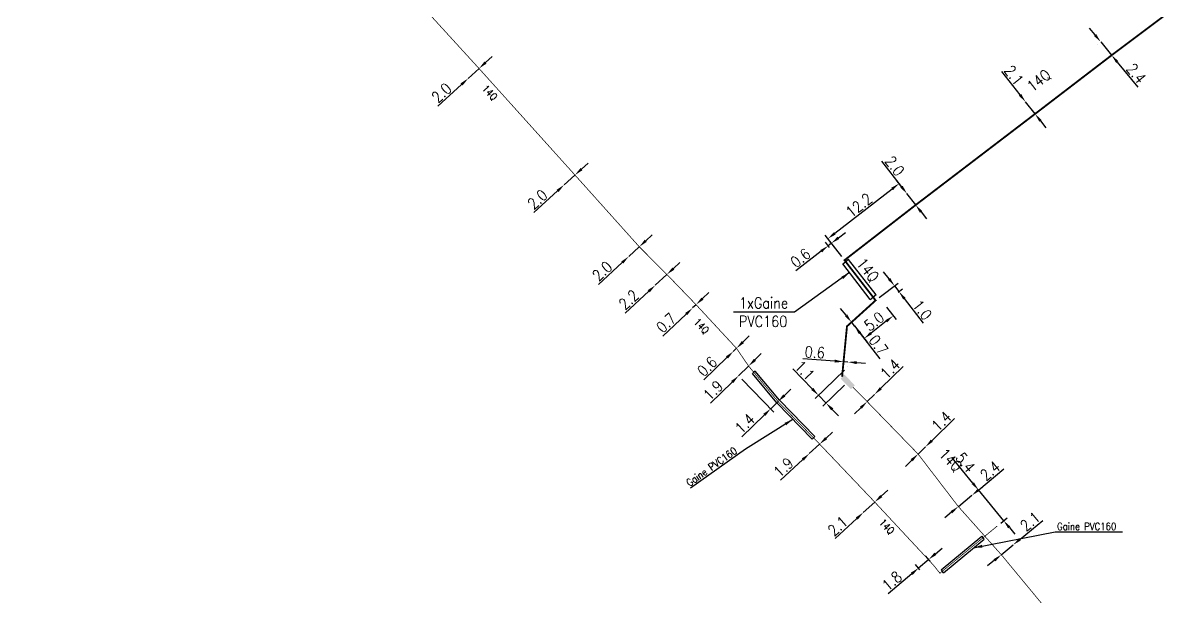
# Model space of a CAD drawing. Header units: millimetres. Extents: x 156000 to 156971, y 123070 to 123996.
# Drawn here: x 156354.1 to 156510.6, y 123499.7 to 123577.7 of the extents above; entities that cross this region are included whole.
import ezdxf
from ezdxf.enums import TextEntityAlignment as Align

# ---------------------------------------------------------------- set-up
doc = ezdxf.new("R2010")
doc.units = ezdxf.units.MM
doc.header["$PDMODE"] = 34
doc.linetypes.add('S_ST', pattern=[14, 8, -1.5, 0, -1.5, 0, -1.5, 0, -1.5])
doc.layers.get('0').update_dxf_attribs({"linetype": 'CONTINUOUS'})
doc.layers.get('Defpoints').update_dxf_attribs({"linetype": 'CONTINUOUS'})
for name, color, linetype in [('S_100', 5, 'CONTINUOUS'), ('S_300', 7, 'CONTINUOUS'), ('S_400', 7, 'CONTINUOUS')]:
    doc.layers.add(name, color=color, linetype=linetype)
doc.styles.get("Standard").update_dxf_attribs({"font": 'romans.shx', "width": 0.85})
doc.dimstyles.get("Standard").update_dxf_attribs({"dimtxt": 1.5, "dimasz": 1.2, "dimexe": 0.625, "dimexo": 0.625, "dimgap": 0.25, "dimtad": 1, "dimdec": 1, "dimzin": 0, "dimdsep": 46, "dimtxsty": 'Standard', "dimcen": -0.5, "dimadec": 0, "dimazin": 0, "dimtfac": 1, "dimtdec": 1, "dimtmove": 0, "dimatfit": 3, "dimfxl": 0, "dimtolj": 1, "dimtzin": 0, "dimarcsym": 0})

# ---------------------------------------------------------------- blocks, each defined once
blk = doc.blocks.new('*D76')
at = {"layer": 'Defpoints', "color": 0, "linetype": 'Continuous', "transparency": 16777216}
for p in [(156463.53, 123547.42), (156464.1, 123546.68), (156465.74, 123545.46)]:
    blk.add_point(p, dxfattribs=at)
at = {"layer": 'S_100', "color": 0, "linetype": 'Continuous', "lineweight": -2, "transparency": 16777216}
for p, q in [((156463.72, 123547.17), (156463.15, 123547.91)), ((156465.36, 123545.96), (156463.58, 123548.25)), ((156464.91, 123548.49), (156465.86, 123549.23)), ((156462.58, 123546.68), (156459.12, 123544.01)), ((156463.96, 123547.76), (156463.53, 123547.42))]:
    blk.add_line(p, q, dxfattribs=at)
at = {"layer": 'S_100', "color": 0, "linetype": 'Continuous', "transparency": 16777216}
for points in [[(156464.79, 123548.65), (156465.03, 123548.33), (156463.96, 123547.76)], [(156462.46, 123546.84), (156462.7, 123546.53), (156463.53, 123547.42)]]:
    blk.add_solid(points, dxfattribs=at)
at = {"layer": 'S_100', "color": 0, "linetype": 'Continuous', "transparency": 16777216, "insert": (156459.76, 123545.77), "char_height": 1.5, "attachment_point": 5, "rotation": 37.7513}
blk.add_mtext('\\A1;0.6', dxfattribs=at)
blk = doc.blocks.new('*D77')
at = {"layer": 'Defpoints', "color": 0, "linetype": 'Continuous', "transparency": 16777216}
for p in [(156473.16, 123555.87), (156474.22, 123554.5), (156465.74, 123545.46)]:
    blk.add_point(p, dxfattribs=at)
at = {"layer": 'S_100', "color": 0, "linetype": 'Continuous', "lineweight": -2, "transparency": 16777216}
for p, q in [((156473.84, 123554.99), (156472.78, 123556.36)), ((156464.43, 123549.11), (156472.21, 123555.14)), ((156465.36, 123545.96), (156463.1, 123548.87))]:
    blk.add_line(p, q, dxfattribs=at)
at = {"layer": 'S_100', "color": 0, "linetype": 'Continuous', "transparency": 16777216}
for points in [[(156472.09, 123555.29), (156472.33, 123554.98), (156473.16, 123555.87)], [(156464.31, 123549.27), (156464.55, 123548.95), (156463.48, 123548.38)]]:
    blk.add_solid(points, dxfattribs=at)
at = {"layer": 'S_100', "color": 0, "linetype": 'Continuous', "transparency": 16777216, "insert": (156467.71, 123552.91), "char_height": 1.5, "attachment_point": 5, "rotation": 37.7514}
blk.add_mtext('\\A1;12.2', dxfattribs=at)
blk = doc.blocks.new('*D78')
at = {"layer": 'Defpoints', "color": 0, "linetype": 'Continuous', "transparency": 16777216}
for p in [(156474.22, 123554.5), (156474.22, 123554.5), (156475.42, 123552.96)]:
    blk.add_point(p, dxfattribs=at)
at = {"layer": 'S_100', "color": 0, "linetype": 'Continuous', "lineweight": -2, "transparency": 16777216}
for p, q in [((156473.49, 123555.45), (156470.81, 123558.9)), ((156475.42, 123552.96), (156474.22, 123554.5)), ((156474.72, 123554.88), (156474.72, 123554.88)), ((156475.91, 123553.34), (156475.91, 123553.34)), ((156476.15, 123552.01), (156476.89, 123551.06))]:
    blk.add_line(p, q, dxfattribs=at)
at = {"layer": 'S_100', "color": 0, "linetype": 'Continuous', "transparency": 16777216}
for points in [[(156473.65, 123555.57), (156473.33, 123555.32), (156474.22, 123554.5)], [(156476.31, 123552.13), (156475.99, 123551.88), (156475.42, 123552.96)]]:
    blk.add_solid(points, dxfattribs=at)
at = {"layer": 'S_100', "color": 0, "linetype": 'Continuous', "transparency": 16777216, "insert": (156472.57, 123558.26), "char_height": 1.5, "attachment_point": 5, "rotation": 307.7514}
blk.add_mtext('\\A1;2.0', dxfattribs=at)
blk = doc.blocks.new('*D79')
at = {"layer": 'Defpoints', "color": 0, "linetype": 'Continuous', "transparency": 16777216}
for p in [(156490.33, 123566.97), (156490.33, 123566.97), (156491.63, 123565.32)]:
    blk.add_point(p, dxfattribs=at)
at = {"layer": 'S_100', "color": 0, "linetype": 'Continuous', "lineweight": -2, "transparency": 16777216}
for p, q in [((156489.59, 123567.92), (156487.11, 123571.07)), ((156491.63, 123565.32), (156490.33, 123566.97)), ((156492.37, 123564.38), (156493.12, 123563.44))]:
    blk.add_line(p, q, dxfattribs=at)
at = {"layer": 'S_100', "color": 0, "linetype": 'Continuous', "transparency": 16777216}
for points in [[(156489.75, 123568.04), (156489.43, 123567.79), (156490.33, 123566.97)], [(156492.53, 123564.5), (156492.22, 123564.26), (156491.63, 123565.32)]]:
    blk.add_solid(points, dxfattribs=at)
at = {"layer": 'S_100', "color": 0, "linetype": 'Continuous', "transparency": 16777216, "insert": (156488.77, 123570.58), "char_height": 1.5, "attachment_point": 5, "rotation": 308.1818}
blk.add_mtext('\\A1;2.1', dxfattribs=at)
blk = doc.blocks.new('*D80')
at = {"layer": 'Defpoints', "color": 0, "linetype": 'Continuous', "transparency": 16777216}
for p in [(156500.55, 123575.11), (156500.55, 123575.11), (156502.04, 123573.29)]:
    blk.add_point(p, dxfattribs=at)
at = {"layer": 'S_100', "color": 0, "linetype": 'Continuous', "lineweight": -2, "transparency": 16777216}
for p, q in [((156499.79, 123576.04), (156499.02, 123576.96)), ((156500.07, 123574.71), (156500.07, 123574.71)), ((156500.55, 123575.11), (156502.04, 123573.29)), ((156501.56, 123572.9), (156501.56, 123572.9)), ((156502.81, 123572.37), (156505.62, 123568.95))]:
    blk.add_line(p, q, dxfattribs=at)
at = {"layer": 'S_100', "color": 0, "linetype": 'Continuous', "transparency": 16777216}
for points in [[(156499.94, 123576.16), (156499.63, 123575.91), (156500.55, 123575.11)], [(156502.96, 123572.5), (156502.65, 123572.24), (156502.04, 123573.29)]]:
    blk.add_solid(points, dxfattribs=at)
at = {"layer": 'S_100', "color": 0, "linetype": 'Continuous', "transparency": 16777216, "insert": (156505.37, 123570.83), "char_height": 1.5, "attachment_point": 5, "rotation": 309.459}
blk.add_mtext('\\A1;2.4', dxfattribs=at)
blk = doc.blocks.new('*D102')
at = {"layer": 'Defpoints', "color": 0, "linetype": 'Continuous', "transparency": 16777216}
for p in [(156466.69, 123537.03), (156467.12, 123536.48), (156467.12, 123536.48)]:
    blk.add_point(p, dxfattribs=at)
at = {"layer": 'S_100', "color": 0, "linetype": 'Continuous', "lineweight": -2, "transparency": 16777216}
for p, q in [((156465.95, 123537.98), (156465.22, 123538.92)), ((156466.69, 123537.03), (156467.12, 123536.48)), ((156467.86, 123535.53), (156470.55, 123532.09))]:
    blk.add_line(p, q, dxfattribs=at)
at = {"layer": 'S_100', "color": 0, "linetype": 'Continuous', "transparency": 16777216}
for points in [[(156466.11, 123538.1), (156465.8, 123537.86), (156466.69, 123537.03)], [(156468.02, 123535.66), (156467.7, 123535.41), (156467.12, 123536.48)]]:
    blk.add_solid(points, dxfattribs=at)
at = {"layer": 'S_100', "color": 0, "linetype": 'Continuous', "transparency": 16777216, "insert": (156470.36, 123533.95), "char_height": 1.5, "attachment_point": 5, "rotation": 307.9571}
blk.add_mtext('\\A1;0.7', dxfattribs=at)
blk = doc.blocks.new('*D103')
at = {"layer": 'Defpoints', "color": 0, "linetype": 'Continuous', "transparency": 16777216}
for p in [(156465.61, 123531.67), (156466.21, 123531.63), (156466.21, 123531.63)]:
    blk.add_point(p, dxfattribs=at)
at = {"layer": 'S_100', "color": 0, "linetype": 'Continuous', "lineweight": -2, "transparency": 16777216}
for p, q in [((156464.42, 123531.76), (156460.06, 123532.06)), ((156466.21, 123531.63), (156465.61, 123531.67)), ((156466.17, 123531.01), (156466.17, 123531.01)), ((156467.41, 123531.55), (156468.61, 123531.46))]:
    blk.add_line(p, q, dxfattribs=at)
at = {"layer": 'S_100', "color": 0, "linetype": 'Continuous', "transparency": 16777216}
for points in [[(156464.43, 123531.96), (156464.4, 123531.56), (156465.61, 123531.67)], [(156467.42, 123531.74), (156467.4, 123531.35), (156466.21, 123531.63)]]:
    blk.add_solid(points, dxfattribs=at)
at = {"layer": 'S_100', "color": 0, "linetype": 'Continuous', "transparency": 16777216, "insert": (156461.71, 123532.95), "char_height": 1.5, "attachment_point": 5, "rotation": 355.9662}
blk.add_mtext('\\A1;0.6', dxfattribs=at)
blk = doc.blocks.new('*D104')
at = {"layer": 'Defpoints', "color": 0, "linetype": 'Continuous', "transparency": 16777216}
for p in [(156468.82, 123526.26), (156469.82, 123527.23), (156469.82, 123527.23)]:
    blk.add_point(p, dxfattribs=at)
at = {"layer": 'S_100', "color": 0, "linetype": 'Continuous', "lineweight": -2, "transparency": 16777216}
for p, q in [((156470.68, 123528.07), (156473.73, 123531.03)), ((156468.82, 123526.26), (156469.82, 123527.23)), ((156467.96, 123525.42), (156467.1, 123524.58))]:
    blk.add_line(p, q, dxfattribs=at)
at = {"layer": 'S_100', "color": 0, "linetype": 'Continuous', "transparency": 16777216}
for points in [[(156470.54, 123528.21), (156470.82, 123527.93), (156469.82, 123527.23)], [(156467.82, 123525.56), (156468.1, 123525.28), (156468.82, 123526.26)]]:
    blk.add_solid(points, dxfattribs=at)
at = {"layer": 'S_100', "color": 0, "linetype": 'Continuous', "transparency": 16777216, "insert": (156471.94, 123530.69), "char_height": 1.5, "attachment_point": 5, "rotation": 44.2164}
blk.add_mtext('\\A1;1.4', dxfattribs=at)
blk = doc.blocks.new('*D105')
at = {"layer": 'Defpoints', "color": 0, "linetype": 'Continuous', "transparency": 16777216}
for p in [(156476.75, 123520.12), (156476.75, 123520.12), (156475.74, 123519.14)]:
    blk.add_point(p, dxfattribs=at)
at = {"layer": 'S_100', "color": 0, "linetype": 'Continuous', "lineweight": -2, "transparency": 16777216}
for p, q in [((156477.61, 123520.95), (156480.69, 123523.95)), ((156475.74, 123519.14), (156476.75, 123520.12)), ((156474.88, 123518.3), (156474.02, 123517.47))]:
    blk.add_line(p, q, dxfattribs=at)
at = {"layer": 'S_100', "color": 0, "linetype": 'Continuous', "transparency": 16777216}
for points in [[(156477.47, 123521.1), (156477.75, 123520.81), (156476.75, 123520.12)], [(156474.74, 123518.45), (156475.02, 123518.16), (156475.74, 123519.14)]]:
    blk.add_solid(points, dxfattribs=at)
at = {"layer": 'S_100', "color": 0, "linetype": 'Continuous', "transparency": 16777216, "insert": (156478.9, 123523.6), "char_height": 1.5, "attachment_point": 5, "rotation": 44.2164}
blk.add_mtext('\\A1;1.4', dxfattribs=at)
blk = doc.blocks.new('*D106')
at = {"layer": 'Defpoints', "color": 0, "linetype": 'Continuous', "transparency": 16777216}
for p in [(156466.17, 123530.98), (156466.18, 123528.93), (156462.2, 123527.12)]:
    blk.add_point(p, dxfattribs=at)
at = {"layer": 'S_300', "color": 0, "linetype": 'Continuous', "lineweight": -2, "transparency": 16777216}
for p, q in [((156461.36, 123527.98), (156458.7, 123530.72)), ((156465.72, 123530.55), (156461.75, 123526.68)), ((156465.74, 123528.49), (156462.79, 123525.62)), ((156463.24, 123526.06), (156462.2, 123527.12)), ((156464.07, 123525.2), (156464.91, 123524.34))]:
    blk.add_line(p, q, dxfattribs=at)
at = {"layer": 'S_300', "color": 0, "linetype": 'Continuous', "transparency": 16777216}
for points in [[(156461.51, 123528.12), (156461.22, 123527.84), (156462.2, 123527.12)], [(156464.22, 123525.34), (156463.93, 123525.06), (156463.24, 123526.06)]]:
    blk.add_solid(points, dxfattribs=at)
at = {"layer": 'S_300', "color": 0, "linetype": 'Continuous', "transparency": 16777216, "insert": (156460.33, 123530.48), "char_height": 1.5, "attachment_point": 5, "rotation": 314.2585}
blk.add_mtext('\\A1;1.1', dxfattribs=at)
blk = doc.blocks.new('*D109')
at = {"layer": 'Defpoints', "color": 0, "linetype": 'Continuous', "transparency": 16777216}
for p in [(156488.67, 123506.81), (156488.67, 123506.81), (156487.05, 123505.47)]:
    blk.add_point(p, dxfattribs=at)
at = {"layer": 'S_100', "color": 0, "linetype": 'Continuous', "lineweight": -2, "transparency": 16777216}
for p, q in [((156489.59, 123507.57), (156492.69, 123510.12)), ((156487.05, 123505.47), (156488.67, 123506.81)), ((156486.12, 123504.71), (156485.19, 123503.95))]:
    blk.add_line(p, q, dxfattribs=at)
at = {"layer": 'S_100', "color": 0, "linetype": 'Continuous', "transparency": 16777216}
for points in [[(156489.47, 123507.72), (156489.72, 123507.42), (156488.67, 123506.81)], [(156485.99, 123504.86), (156486.25, 123504.56), (156487.05, 123505.47)]]:
    blk.add_solid(points, dxfattribs=at)
at = {"layer": 'S_100', "color": 0, "linetype": 'Continuous', "transparency": 16777216, "insert": (156490.97, 123510), "char_height": 1.5, "attachment_point": 5, "rotation": 39.4595}
blk.add_mtext('\\A1;2.1', dxfattribs=at)
blk = doc.blocks.new('*D110')
at = {"layer": 'Defpoints', "color": 0, "linetype": 'Continuous', "transparency": 16777216}
for p in [(156483.06, 123513.54), (156483.06, 123513.54), (156481.21, 123512.01)]:
    blk.add_point(p, dxfattribs=at)
at = {"layer": 'S_100', "color": 0, "linetype": 'Continuous', "lineweight": -2, "transparency": 16777216}
for p, q in [((156483.99, 123514.3), (156487.41, 123517.12)), ((156481.21, 123512.01), (156483.06, 123513.54)), ((156480.29, 123511.25), (156479.36, 123510.49))]:
    blk.add_line(p, q, dxfattribs=at)
at = {"layer": 'S_100', "color": 0, "linetype": 'Continuous', "transparency": 16777216}
for points in [[(156483.86, 123514.45), (156484.12, 123514.15), (156483.06, 123513.54)], [(156480.16, 123511.4), (156480.41, 123511.1), (156481.21, 123512.01)]]:
    blk.add_solid(points, dxfattribs=at)
at = {"layer": 'S_100', "color": 0, "linetype": 'Continuous', "transparency": 16777216, "insert": (156485.53, 123516.86), "char_height": 1.5, "attachment_point": 5, "rotation": 39.4595}
blk.add_mtext('\\A1;2.4', dxfattribs=at)
blk = doc.blocks.new('B_300_03')
at = {"color": 0, "linetype": 'Continuous'}
blk.add_solid([(-1, 0.375), (-1, -0.375), (1, 0.375), (1, -0.375)], dxfattribs=at)
at = {"color": 0, "linetype": 'Continuous', "width": 0.75, "flags": 3}
for tag, p in [('DEF_LEG', (0, -4.25)), ('DEF_COUP', (0, -6.75)), ('DEF_TYPE', (0, -9.25))]:
    blk.add_attdef(tag, text='', height=1.2, dxfattribs=at).set_placement(p, align=Align.MIDDLE)
blk = doc.blocks.new('*D111')
at = {"layer": 'Defpoints', "color": 0, "linetype": 'Continuous', "transparency": 16777216}
for p in [(156471.05, 123539.58), (156466.69, 123537.03), (156468.41, 123534.83)]:
    blk.add_point(p, dxfattribs=at)
at = {"layer": 'S_100', "color": 0, "linetype": 'Continuous', "lineweight": -2, "transparency": 16777216}
for p, q in [((156471.43, 123539.08), (156472.74, 123537.41)), ((156471.41, 123537.16), (156469.36, 123535.56)), ((156467.08, 123536.54), (156468.8, 123534.33))]:
    blk.add_line(p, q, dxfattribs=at)
at = {"layer": 'S_100', "color": 0, "linetype": 'Continuous', "transparency": 16777216}
for points in [[(156471.29, 123537.32), (156471.53, 123537.01), (156472.35, 123537.9)], [(156469.24, 123535.72), (156469.48, 123535.41), (156468.41, 123534.83)]]:
    blk.add_solid(points, dxfattribs=at)
at = {"layer": 'S_100', "color": 0, "linetype": 'Continuous', "transparency": 16777216, "insert": (156469.77, 123537.15), "char_height": 1.5, "attachment_point": 5, "rotation": 37.9571}
blk.add_mtext('\\A1;5.0', dxfattribs=at)
blk = doc.blocks.new('*D112')
at = {"layer": 'Defpoints', "color": 0, "linetype": 'Continuous', "transparency": 16777216}
for p in [(156469.97, 123540), (156472.54, 123540.73), (156473.14, 123541.19)]:
    blk.add_point(p, dxfattribs=at)
at = {"layer": 'S_100', "color": 0, "linetype": 'Continuous', "lineweight": -2, "transparency": 16777216}
for p, q in [((156471.8, 123542.93), (156471.06, 123543.88)), ((156470.46, 123540.38), (156473.03, 123542.36)), ((156472.53, 123541.98), (156473.14, 123541.19)), ((156473.04, 123541.11), (156473.64, 123541.57)), ((156473.87, 123540.24), (156476.43, 123536.92))]:
    blk.add_line(p, q, dxfattribs=at)
at = {"layer": 'S_100', "color": 0, "linetype": 'Continuous', "transparency": 16777216}
for points in [[(156471.96, 123543.05), (156471.64, 123542.81), (156472.53, 123541.98)], [(156474.03, 123540.36), (156473.72, 123540.12), (156473.14, 123541.19)]]:
    blk.add_solid(points, dxfattribs=at)
at = {"layer": 'S_100', "color": 0, "linetype": 'Continuous', "transparency": 16777216, "insert": (156476.31, 123538.71), "char_height": 1.5, "attachment_point": 5, "rotation": 307.6301}
blk.add_mtext('\\A1;1.0', dxfattribs=at)
blk = doc.blocks.new('*D248')
at = {"layer": 'Defpoints', "color": 0, "linetype": 'Continuous', "transparency": 16777216}
for p in [(156416.08, 123571.49), (156414.61, 123570.14), (156414.61, 123570.14)]:
    blk.add_point(p, dxfattribs=at)
at = {"layer": 'S_100', "color": 0, "linetype": 'Continuous', "lineweight": -2, "transparency": 16777216}
for p, q in [((156416.97, 123572.3), (156417.86, 123573.11)), ((156416.08, 123571.49), (156414.61, 123570.14)), ((156413.72, 123569.33), (156410.49, 123566.39))]:
    blk.add_line(p, q, dxfattribs=at)
at = {"layer": 'S_100', "color": 0, "linetype": 'Continuous', "transparency": 16777216}
for points in [[(156416.83, 123572.44), (156417.1, 123572.15), (156416.08, 123571.49)], [(156413.58, 123569.48), (156413.85, 123569.18), (156414.61, 123570.14)]]:
    blk.add_solid(points, dxfattribs=at)
at = {"layer": 'S_100', "color": 0, "linetype": 'Continuous', "transparency": 16777216, "insert": (156410.99, 123568.19), "char_height": 1.5, "attachment_point": 5, "rotation": 42.3652}
blk.add_mtext('\\A1;2.0', dxfattribs=at)
blk = doc.blocks.new('*D249')
at = {"layer": 'Defpoints', "color": 0, "linetype": 'Continuous', "transparency": 16777216}
for p in [(156427.64, 123555.68), (156427.64, 123555.68), (156429.12, 123557.02)]:
    blk.add_point(p, dxfattribs=at)
at = {"layer": 'S_100', "color": 0, "linetype": 'Continuous', "lineweight": -2, "transparency": 16777216}
for p, q in [((156430.01, 123557.83), (156430.9, 123558.64)), ((156429.12, 123557.02), (156427.64, 123555.68)), ((156426.76, 123554.87), (156423.52, 123551.93))]:
    blk.add_line(p, q, dxfattribs=at)
at = {"layer": 'S_100', "color": 0, "linetype": 'Continuous', "transparency": 16777216}
for points in [[(156429.87, 123557.98), (156430.14, 123557.68), (156429.12, 123557.02)], [(156426.62, 123555.02), (156426.89, 123554.72), (156427.64, 123555.68)]]:
    blk.add_solid(points, dxfattribs=at)
at = {"layer": 'S_100', "color": 0, "linetype": 'Continuous', "transparency": 16777216, "insert": (156424.02, 123553.73), "char_height": 1.5, "attachment_point": 5, "rotation": 42.3153}
blk.add_mtext('\\A1;2.0', dxfattribs=at)
blk = doc.blocks.new('*D250')
at = {"layer": 'Defpoints', "color": 0, "linetype": 'Continuous', "transparency": 16777216}
for p in [(156437.86, 123547.28), (156436.42, 123545.96), (156436.42, 123545.96)]:
    blk.add_point(p, dxfattribs=at)
at = {"layer": 'S_100', "color": 0, "linetype": 'Continuous', "lineweight": -2, "transparency": 16777216}
for p, q in [((156438.74, 123548.09), (156439.62, 123548.91)), ((156437.86, 123547.28), (156436.42, 123545.96)), ((156435.54, 123545.14), (156432.33, 123542.18))]:
    blk.add_line(p, q, dxfattribs=at)
at = {"layer": 'S_100', "color": 0, "linetype": 'Continuous', "transparency": 16777216}
for points in [[(156438.6, 123548.24), (156438.87, 123547.95), (156437.86, 123547.28)], [(156435.41, 123545.29), (156435.68, 123545), (156436.42, 123545.96)]]:
    blk.add_solid(points, dxfattribs=at)
at = {"layer": 'S_100', "color": 0, "linetype": 'Continuous', "transparency": 16777216, "insert": (156432.82, 123543.99), "char_height": 1.5, "attachment_point": 5, "rotation": 42.688}
blk.add_mtext('\\A1;2.0', dxfattribs=at)
blk = doc.blocks.new('*D251')
at = {"layer": 'Defpoints', "color": 0, "linetype": 'Continuous', "transparency": 16777216}
for p in [(156441.61, 123543.52), (156440.03, 123542.06), (156440.03, 123542.06)]:
    blk.add_point(p, dxfattribs=at)
at = {"layer": 'S_100', "color": 0, "linetype": 'Continuous', "lineweight": -2, "transparency": 16777216}
for p, q in [((156442.5, 123544.33), (156443.38, 123545.14)), ((156441.61, 123543.52), (156440.03, 123542.06)), ((156439.15, 123541.25), (156435.93, 123538.29))]:
    blk.add_line(p, q, dxfattribs=at)
at = {"layer": 'S_100', "color": 0, "linetype": 'Continuous', "transparency": 16777216}
for points in [[(156442.36, 123544.48), (156442.63, 123544.18), (156441.61, 123543.52)], [(156439.01, 123541.39), (156439.29, 123541.1), (156440.03, 123542.06)]]:
    blk.add_solid(points, dxfattribs=at)
at = {"layer": 'S_100', "color": 0, "linetype": 'Continuous', "transparency": 16777216, "insert": (156436.42, 123540.1), "char_height": 1.5, "attachment_point": 5, "rotation": 42.6361}
blk.add_mtext('\\A1;2.2', dxfattribs=at)
blk = doc.blocks.new('*D252')
at = {"layer": 'Defpoints', "color": 0, "linetype": 'Continuous', "transparency": 16777216}
for p in [(156445.1, 123538.97), (156445.1, 123538.97), (156445.57, 123539.42)]:
    blk.add_point(p, dxfattribs=at)
at = {"layer": 'S_100', "color": 0, "linetype": 'Continuous', "lineweight": -2, "transparency": 16777216}
for p, q in [((156446.44, 123540.24), (156447.31, 123541.07)), ((156445.57, 123539.42), (156445.1, 123538.97)), ((156444.23, 123538.14), (156441.06, 123535.14))]:
    blk.add_line(p, q, dxfattribs=at)
at = {"layer": 'S_100', "color": 0, "linetype": 'Continuous', "transparency": 16777216}
for points in [[(156446.31, 123540.39), (156446.58, 123540.1), (156445.57, 123539.42)], [(156444.09, 123538.29), (156444.37, 123538), (156445.1, 123538.97)]]:
    blk.add_solid(points, dxfattribs=at)
at = {"layer": 'S_100', "color": 0, "linetype": 'Continuous', "transparency": 16777216, "insert": (156441.52, 123536.95), "char_height": 1.5, "attachment_point": 5, "rotation": 43.4657}
blk.add_mtext('\\A1;0.7', dxfattribs=at)
blk = doc.blocks.new('*D253')
at = {"layer": 'Defpoints', "color": 0, "linetype": 'Continuous', "transparency": 16777216}
for p in [(156450.63, 123533.08), (156450.63, 123533.08), (156451.06, 123533.5)]:
    blk.add_point(p, dxfattribs=at)
at = {"layer": 'S_100', "color": 0, "linetype": 'Continuous', "lineweight": -2, "transparency": 16777216}
for p, q in [((156451.93, 123534.34), (156452.79, 123535.17)), ((156449.77, 123532.25), (156446.63, 123529.2)), ((156451.06, 123533.5), (156450.63, 123533.08))]:
    blk.add_line(p, q, dxfattribs=at)
at = {"layer": 'S_100', "color": 0, "linetype": 'Continuous', "transparency": 16777216}
for points in [[(156451.79, 123534.48), (156452.07, 123534.19), (156451.06, 123533.5)], [(156449.63, 123532.39), (156449.91, 123532.1), (156450.63, 123533.08)]]:
    blk.add_solid(points, dxfattribs=at)
at = {"layer": 'S_100', "color": 0, "linetype": 'Continuous', "transparency": 16777216, "insert": (156447.08, 123531.03), "char_height": 1.5, "attachment_point": 5, "rotation": 44.122}
blk.add_mtext('\\A1;0.6', dxfattribs=at)
blk = doc.blocks.new('*D254')
at = {"layer": 'Defpoints', "color": 0, "linetype": 'Continuous', "transparency": 16777216}
for p in [(156452.71, 123531.09), (156451.35, 123529.76), (156451.35, 123529.76)]:
    blk.add_point(p, dxfattribs=at)
at = {"layer": 'S_100', "color": 0, "linetype": 'Continuous', "lineweight": -2, "transparency": 16777216}
for p, q in [((156453.57, 123531.93), (156454.42, 123532.77)), ((156452.71, 123531.09), (156451.35, 123529.76)), ((156452.27, 123531.54), (156452.27, 123531.54)), ((156450.49, 123528.92), (156447.53, 123526.04))]:
    blk.add_line(p, q, dxfattribs=at)
at = {"layer": 'S_100', "color": 0, "linetype": 'Continuous', "transparency": 16777216}
for points in [[(156453.43, 123532.07), (156453.71, 123531.78), (156452.71, 123531.09)], [(156450.35, 123529.07), (156450.63, 123528.78), (156451.35, 123529.76)]]:
    blk.add_solid(points, dxfattribs=at)
at = {"layer": 'S_100', "color": 0, "linetype": 'Continuous', "transparency": 16777216, "insert": (156447.88, 123527.78), "char_height": 1.5, "attachment_point": 5, "rotation": 44.3081}
blk.add_mtext('\\A1;1.9', dxfattribs=at)
blk = doc.blocks.new('*D255')
at = {"layer": 'Defpoints', "color": 0, "linetype": 'Continuous', "transparency": 16777216}
for p in [(156451.35, 123529.76), (156456.71, 123526.27), (156455.71, 123525.29)]:
    blk.add_point(p, dxfattribs=at)
at = {"layer": 'S_100', "color": 0, "linetype": 'Continuous', "lineweight": -2, "transparency": 16777216}
for p, q in [((156451.78, 123529.32), (156456.15, 123524.84)), ((156457.57, 123527.11), (156458.43, 123527.95)), ((156456.71, 123526.27), (156455.71, 123525.29)), ((156454.85, 123524.45), (156451.81, 123521.48))]:
    blk.add_line(p, q, dxfattribs=at)
at = {"layer": 'S_100', "color": 0, "linetype": 'Continuous', "transparency": 16777216}
for points in [[(156457.43, 123527.25), (156457.71, 123526.96), (156456.71, 123526.27)], [(156454.71, 123524.6), (156454.99, 123524.31), (156455.71, 123525.29)]]:
    blk.add_solid(points, dxfattribs=at)
at = {"layer": 'S_100', "color": 0, "linetype": 'Continuous', "transparency": 16777216, "insert": (156452.2, 123523.27), "char_height": 1.5, "attachment_point": 5, "rotation": 44.3081}
blk.add_mtext('\\A1;1.4', dxfattribs=at)
blk = doc.blocks.new('*D256')
at = {"layer": 'Defpoints', "color": 0, "linetype": 'Continuous', "transparency": 16777216}
for p in [(156462.36, 123520.49), (156460.96, 123519.2), (156460.96, 123519.2)]:
    blk.add_point(p, dxfattribs=at)
at = {"layer": 'S_100', "color": 0, "linetype": 'Continuous', "lineweight": -2, "transparency": 16777216}
for p, q in [((156463.25, 123521.3), (156464.13, 123522.11)), ((156462.36, 123520.49), (156460.96, 123519.2)), ((156460.08, 123518.39), (156457.04, 123515.6))]:
    blk.add_line(p, q, dxfattribs=at)
at = {"layer": 'S_100', "color": 0, "linetype": 'Continuous', "transparency": 16777216}
for points in [[(156463.11, 123521.44), (156463.38, 123521.15), (156462.36, 123520.49)], [(156459.94, 123518.54), (156460.21, 123518.24), (156460.96, 123519.2)]]:
    blk.add_solid(points, dxfattribs=at)
at = {"layer": 'S_100', "color": 0, "linetype": 'Continuous', "transparency": 16777216, "insert": (156457.44, 123517.33), "char_height": 1.5, "attachment_point": 5, "rotation": 42.5219}
blk.add_mtext('\\A1;1.9', dxfattribs=at)
blk = doc.blocks.new('*D257')
at = {"layer": 'Defpoints', "color": 0, "linetype": 'Continuous', "transparency": 16777216}
for p in [(156469.85, 123512.62), (156468.3, 123511.2), (156468.3, 123511.2)]:
    blk.add_point(p, dxfattribs=at)
at = {"layer": 'S_100', "color": 0, "linetype": 'Continuous', "lineweight": -2, "transparency": 16777216}
for p, q in [((156470.73, 123513.43), (156471.62, 123514.24)), ((156469.85, 123512.62), (156468.3, 123511.2)), ((156467.42, 123510.39), (156464.46, 123507.68))]:
    blk.add_line(p, q, dxfattribs=at)
at = {"layer": 'S_100', "color": 0, "linetype": 'Continuous', "transparency": 16777216}
for points in [[(156470.6, 123513.58), (156470.87, 123513.28), (156469.85, 123512.62)], [(156467.28, 123510.54), (156467.55, 123510.24), (156468.3, 123511.2)]]:
    blk.add_solid(points, dxfattribs=at)
at = {"layer": 'S_100', "color": 0, "linetype": 'Continuous', "transparency": 16777216, "insert": (156464.82, 123509.37), "char_height": 1.5, "attachment_point": 5, "rotation": 42.5219}
blk.add_mtext('\\A1;2.1', dxfattribs=at)
blk = doc.blocks.new('*D258')
at = {"layer": 'Defpoints', "color": 0, "linetype": 'Continuous', "transparency": 16777216}
for p in [(156477.78, 123504.11), (156475.8, 123503.66), (156476.4, 123502.95)]:
    blk.add_point(p, dxfattribs=at)
at = {"layer": 'S_100', "color": 0, "linetype": 'Continuous', "lineweight": -2, "transparency": 16777216}
for p, q in [((156478.09, 123505.6), (156479.01, 123506.37)), ((156476, 123503.43), (156475.4, 123504.13)), ((156477.18, 123504.82), (156475.8, 123503.66)), ((156477.37, 123504.59), (156476.77, 123505.3)), ((156474.89, 123502.88), (156471.69, 123500.18))]:
    blk.add_line(p, q, dxfattribs=at)
at = {"layer": 'S_100', "color": 0, "linetype": 'Continuous', "transparency": 16777216}
for points in [[(156477.96, 123505.75), (156478.22, 123505.44), (156477.18, 123504.82)], [(156474.76, 123503.04), (156475.02, 123502.73), (156475.8, 123503.66)]]:
    blk.add_solid(points, dxfattribs=at)
at = {"layer": 'S_100', "color": 0, "linetype": 'Continuous', "transparency": 16777216, "insert": (156472.18, 123501.91), "char_height": 1.5, "attachment_point": 5, "rotation": 40.235}
blk.add_mtext('\\A1;1.8', dxfattribs=at)
blk = doc.blocks.new('*D259')
at = {"layer": 'Defpoints', "color": 0, "linetype": 'Continuous', "transparency": 16777216}
for p in [(156483.06, 123513.54), (156483.94, 123514.26), (156486.5, 123509.37)]:
    blk.add_point(p, dxfattribs=at)
at = {"layer": 'S_100', "color": 0, "linetype": 'Continuous', "lineweight": -2, "transparency": 16777216}
for p, q in [((156483.18, 123515.19), (156480.36, 123518.61)), ((156483.55, 123513.93), (156484.43, 123514.66)), ((156487.37, 123510.09), (156483.94, 123514.26)), ((156486.98, 123509.77), (156487.86, 123510.49)), ((156488.14, 123509.17), (156488.9, 123508.24))]:
    blk.add_line(p, q, dxfattribs=at)
at = {"layer": 'S_100', "color": 0, "linetype": 'Continuous', "transparency": 16777216}
for points in [[(156483.33, 123515.31), (156483.03, 123515.06), (156483.94, 123514.26)], [(156488.29, 123509.29), (156487.98, 123509.04), (156487.37, 123510.09)]]:
    blk.add_solid(points, dxfattribs=at)
at = {"layer": 'S_100', "color": 0, "linetype": 'Continuous', "transparency": 16777216, "insert": (156482.16, 123518), "char_height": 1.5, "attachment_point": 5, "rotation": 309.4595}
blk.add_mtext('\\A1;5.4', dxfattribs=at)

msp = doc.modelspace()

# ---------------------------------------------------------------- linework, layer by layer
at = {"layer": 'S_100', "linetype": 'S_ST', "flags": 128}
msp.add_lwpolyline([(156465.49, 123529.65, 0.25, 0.25, 0), (156465.43, 123529.74, 0.25, 0.25, 0), (156465.61, 123531.67, 0.25, 0.25, 0), (156466.08, 123536.49, 0.25, 0.25, 0), (156466.08, 123536.49, 0.25, 0.25, 0), (156466.69, 123537.03, 0.25, 0.25, 0), (156469.97, 123540, 0.25, 0.25, 0), (156465.74, 123545.46, 0.25, 0.25, 0), (156475.42, 123552.96, 0.25, 0.25, 0), (156491.63, 123565.32, 0.25, 0.25, 0), (156502.04, 123573.29, 0.25, 0.25, 0), (156517.18, 123584.64, 0.25, 0.25, 0), (156528.55, 123593.09, 0.25, 0.25, 0), (156542.25, 123603.22, 0.25, 0.25, 0), (156555.36, 123612.9, 0.25, 0.25, 0), (156566.27, 123621.06, 0.25, 0.25, 0), (156587.48, 123636.74, 0.25, 0.25, 0), (156596.03, 123643.06, 0.25, 0.25, 0), (156589.25, 123649.98, 0.25, 0.25, 0), (156585.96, 123652.44, 0.25, 0.25, 0), (156582.48, 123655.04, 0.25, 0.25, 0), (156578.88, 123658.15, 0.25, 0.25, 0), (156575.77, 123661.04, 0.25, 0.25, 0), (156572.63, 123663.82, 0.25, 0.25, 0), (156569.74, 123665.69, 0.25, 0.25, 0), (156568.86, 123666.24, 0, 0, 0)], format="xyseb", dxfattribs=at)
at = {"layer": 'S_100', "linetype": 'S_ST', "ltscale": 0.5, "const_width": 0.1, "flags": 128}
msp.add_lwpolyline([(156236.19, 123610.91), (156237.42, 123611.97), (156238.87, 123610.18), (156244.76, 123602.92), (156248.04, 123598.87), (156253.63, 123603.55), (156255.58, 123601.22), (156256.35, 123600.42), (156256.97, 123600.36), (156257.63, 123600.4), (156258.63, 123600.68), (156259.46, 123601.44), (156260.13, 123601.94), (156260.39, 123602.01), (156260.74, 123601.99), (156261.09, 123601.92), (156261.43, 123601.81), (156262.15, 123601.67), (156262.67, 123601.7), (156263.58, 123601.96), (156268.72, 123605.8), (156272.14, 123610.23), (156279.54, 123616.16), (156290.07, 123625.18), (156318.21, 123649.11), (156324.99, 123654.89), (156329.29, 123658.56), (156333.86, 123653.38), (156336.22, 123654.24), (156340.1, 123653.19), (156345.38, 123647.39), (156352.26, 123639.94), (156352.26, 123639.94), (156369.17, 123621.71), (156379.93, 123610.26), (156387.58, 123603.08), (156394.05, 123597.07), (156395.36, 123595.72), (156395.62, 123594.96), (156395.47, 123594.25), (156395.17, 123593.63), (156397.24, 123591.89), (156399.83, 123589.49), (156403.65, 123585.09), (156416.08, 123571.49), (156429.12, 123557.02), (156437.86, 123547.28), (156441.61, 123543.52), (156445.57, 123539.42), (156451.06, 123533.5), (156452.71, 123531.09), (156456.71, 123526.27), (156462.36, 123520.49), (156469.85, 123512.62), (156477.78, 123504.11), (156478.71, 123502.96), (156486.5, 123509.37)], dxfattribs=at)
at = {"layer": 'S_100', "linetype": 'S_ST', "const_width": 0.1, "flags": 128}
msp.add_lwpolyline([(156498.2, 123492.03), (156497.52, 123492.83), (156487.05, 123505.47), (156481.21, 123512.01), (156475.74, 123519.14), (156468.82, 123526.26), (156466.88, 123528.21)], dxfattribs=at)
at = {"layer": 'S_400', "color": 7, "linetype": 'CONTINUOUS'}
for p, q in [((156465.5, 123544.95), (156465.9, 123545.26)), ((156469.24, 123540.12), (156465.5, 123544.95)), ((156466.29, 123545.57), (156465.9, 123545.26)), ((156470.03, 123540.74), (156466.29, 123545.57)), ((156469.24, 123540.12), (156469.64, 123540.43)), ((156470.03, 123540.74), (156469.64, 123540.43))]:
    msp.add_line(p, q, dxfattribs=at)
at = {"layer": 'S_400', "color": 7, "linetype": 'CONTINUOUS', "ltscale": 0.5}
for p, q in [((156453.22, 123530.09), (156453.41, 123530.25)), ((156456.53, 123526.1), (156453.22, 123530.09)), ((156453.6, 123530.41), (156453.41, 123530.25)), ((156456.9, 123526.44), (156453.6, 123530.41)), ((156461.34, 123521.17), (156456.53, 123526.1)), ((156461.7, 123521.52), (156456.9, 123526.44)), ((156461.34, 123521.17), (156461.52, 123521.35)), ((156461.7, 123521.52), (156461.52, 123521.35)), ((156478.87, 123503.41), (156484.4, 123507.97)), ((156479.19, 123503.03), (156484.72, 123507.58)), ((156484.4, 123507.97), (156484.56, 123507.77)), ((156484.72, 123507.58), (156484.56, 123507.77)), ((156478.87, 123503.41), (156479.03, 123503.22)), ((156479.19, 123503.03), (156479.03, 123503.22))]:
    msp.add_line(p, q, dxfattribs=at)

# ---------------------------------------------------------------- block references
at = {"layer": 'S_300', "rotation": 134.2227849114355}
msp.add_blockref('B_300_03', (156466.18, 123528.93), dxfattribs=at)

# ---------------------------------------------------------------- texts
at = {"layer": 'S_100', "linetype": 'Continuous', "width": 0.85}
for height, rotation, p in [(1.5, 38.1819, (156491.28, 123568.24)), (1, 312.8562, (156416.42, 123568.69)), (1.5, 307.7513, (156467.29, 123545.01)), (1, 312.8562, (156445.17, 123537)), (1.5, 313.8447, (156478.45, 123519.03)), (1, 312.8562, (156470.37, 123509.79))]:
    msp.add_text('14Q', height=height, rotation=rotation, dxfattribs=at).set_placement(p)
at = {"layer": 'S_400', "linetype": 'Continuous'}
for s, insert, char_height, attachment_point in [('1xGaine\\PPVC160', (156451.41, 123540.4), 1.5, 1), ('\\A1;Gaine PVC160', (156494.63, 123508.82), 1, 7)]:
    msp.add_mtext(s, dxfattribs=dict(at, insert=insert, char_height=char_height, attachment_point=attachment_point))
at = {"layer": 'S_400', "linetype": 'Continuous', "insert": (156444.69, 123514.68), "char_height": 1, "attachment_point": 7, "rotation": 35.4176}
msp.add_mtext('\\A1;Gaine PVC160', dxfattribs=at)

# ---------------------------------------------------------------- dimensions: what is measured, and where the dimension line sits
at = {"layer": 'S_100', "linetype": 'Continuous'}
for base, p1, p2, angle, picture, middle in [((156500.5501, 123575.1089), (156502.04358, 123573.29451), (156500.5501, 123575.1089), 309.45896, '*D80', (156504.5959, 123570.19378)), ((156490.33, 123566.97), (156491.63, 123565.32), (156490.33, 123566.97), 308.1818, '*D79', (156487.98, 123569.96)), ((156474.22, 123554.5), (156475.42, 123552.96), (156474.22, 123554.5), 307.7514, '*D78', (156471.78, 123557.65)), ((156463.5279, 123547.4187), (156465.7396, 123545.4623), (156464.1, 123546.6798), 37.7513, '*D76', (156460.3765, 123544.9785)), ((156473.14, 123541.19), (156469.97, 123540), (156472.54, 123540.73), 127.6301, '*D112', (156475.52, 123538.1)), ((156467.12, 123536.48), (156466.69, 123537.03), (156467.12, 123536.48), 127.9571, '*D102', (156469.57, 123533.34)), ((156468.41, 123534.83), (156471.05, 123539.58), (156466.69, 123537.03), 37.9571, '*D111', (156470.38, 123536.36)), ((156466.21, 123531.63), (156465.61, 123531.67), (156466.21, 123531.63), 175.9662, '*D103', (156461.64, 123531.95)), ((156469.82, 123527.23), (156468.82, 123526.26), (156469.82, 123527.23), 224.2164, '*D104', (156472.63, 123529.97)), ((156476.75, 123520.12), (156475.74, 123519.14), (156476.75, 123520.12), 224.2164, '*D105', (156479.59, 123522.89)), ((156483.06, 123513.54), (156481.21, 123512.01), (156483.06, 123513.54), 219.4595, '*D110', (156486.17, 123516.09)), ((156488.67, 123506.81), (156487.05, 123505.47), (156488.67, 123506.81), 219.4595, '*D109', (156491.6, 123509.22))]:
    dim = msp.add_linear_dim(base=base, p1=p1, p2=p2, angle=angle, dimstyle='Standard', dxfattribs=at)
    dim.commit()
    dim.dimension.update_dxf_attribs({"geometry": picture, "text_midpoint": middle, "dimtype": 160})
for base, p1, p2, angle, override, picture, middle in [((156414.61, 123570.14), (156416.08, 123571.49), (156414.61, 123570.14), 42.3652, {"dimscale": 1, "dimlfac": 1, "dimlunit": 2, "dimatfit": 0}, '*D248', (156411.66, 123567.45)), ((156427.64, 123555.68), (156429.12, 123557.02), (156427.64, 123555.68), 42.3153, {"dimscale": 1, "dimlfac": 1, "dimlunit": 2, "dimatfit": 0}, '*D249', (156424.7, 123552.99)), ((156436.42, 123545.96), (156437.86, 123547.28), (156436.42, 123545.96), 42.688, {"dimscale": 1, "dimlfac": 1, "dimlunit": 2, "dimatfit": 0}, '*D250', (156433.49, 123543.25)), ((156440.0324, 123542.0602), (156441.61409, 123543.51648), (156440.0324, 123542.0602), 42.63613, {"dimscale": 1, "dimlfac": 1, "dimlunit": 2, "dimatfit": 0}, '*D251', (156437.10023, 123539.36052)), ((156445.1012, 123538.968), (156445.573, 123539.4151), (156445.1012, 123538.968), 43.4657, {"dimscale": 1, "dimlfac": 1, "dimlunit": 2, "dimatfit": 0}, '*D252', (156442.2084, 123536.2261)), ((156450.63, 123533.08), (156451.06, 123533.5), (156450.63, 123533.08), 44.122, {"dimscale": 1, "dimlfac": 1, "dimlunit": 2, "dimatfit": 0}, '*D253', (156447.77, 123530.31)), ((156451.35, 123529.76), (156452.71, 123531.09), (156451.35, 123529.76), 44.3081, {"dimscale": 1, "dimlfac": 1, "dimlunit": 2, "dimatfit": 0}, '*D254', (156448.58, 123527.06)), ((156455.71, 123525.29), (156456.71, 123526.27), (156451.35, 123529.76), 44.3081, {"dimatfit": 0}, '*D255', (156452.9, 123522.55)), ((156460.96, 123519.2), (156462.36, 123520.49), (156460.96, 123519.2), 42.5219, {"dimscale": 1, "dimlfac": 1, "dimlunit": 2, "dimatfit": 0}, '*D256', (156458.11, 123516.59)), ((156483.94, 123514.26), (156486.5, 123509.37), (156483.06, 123513.54), 309.4595, {"dimatfit": 0}, '*D259', (156481.39, 123517.36)), ((156468.3, 123511.2), (156469.85, 123512.62), (156468.3, 123511.2), 42.5219, {"dimscale": 1, "dimlfac": 1, "dimlunit": 2, "dimatfit": 0}, '*D257', (156465.5, 123508.63)), ((156475.8, 123503.66), (156477.78, 123504.11), (156476.4, 123502.95), 40.235, {"dimatfit": 0}, '*D258', (156472.83, 123501.14))]:
    dim = msp.add_linear_dim(base=base, p1=p1, p2=p2, angle=angle, dimstyle='Standard', override=override, dxfattribs=at)
    dim.commit()
    dim.dimension.update_dxf_attribs({"geometry": picture, "text_midpoint": middle, "dimtype": 160})
dim = msp.add_linear_dim(base=(156473.16, 123555.87), p1=(156465.74, 123545.46), p2=(156474.22, 123554.5), angle=217.7514, text='12.2', dimstyle='Standard', dxfattribs=at)
dim.commit()
dim.dimension.update_dxf_attribs({"geometry": '*D77', "text_midpoint": (156468.32, 123552.12), "dimtype": 160})
at = {"layer": 'S_300', "linetype": 'Continuous'}
dim = msp.add_linear_dim(base=(156462.2, 123527.12), p1=(156466.18, 123528.93), p2=(156466.17, 123530.98), angle=314.2585, text='1.1', dimstyle='Standard', dxfattribs=at)
dim.commit()
dim.dimension.update_dxf_attribs({"geometry": '*D106', "text_midpoint": (156459.61, 123529.78), "dimtype": 160})

# ---------------------------------------------------------------- leaders
at = {"layer": 'S_400', "linetype": 'Continuous', "annotation_type": 0, "has_hookline": 1, "hookline_direction": 1, "text_width": 6.86}
msp.add_leader([(156466.41, 123543.78), (156458.97, 123538.42), (156457.77, 123538.42)], dimstyle='Standard', override={"dimgap": 0.25, "dimtad": 1}, dxfattribs=at)
at = {"layer": 'S_400', "linetype": 'Continuous', "annotation_type": 0, "has_hookline": 1, "hookline_direction": 1, "text_width": 8.9, "horizontal_direction": (0.81495, 0.579531, 0)}
msp.add_leader([(156458.72, 123523.85), (156452.29, 123519.79)], dimstyle='Standard', dxfattribs=at)
at = {"layer": 'S_400', "linetype": 'Continuous', "annotation_type": 0, "has_hookline": 1, "hookline_direction": 0, "text_width": 8.9}
msp.add_leader([(156483.28, 123506.4), (156494.38, 123508.57)], dimstyle='Standard', dxfattribs=at)

doc.saveas('drawing.dxf')
